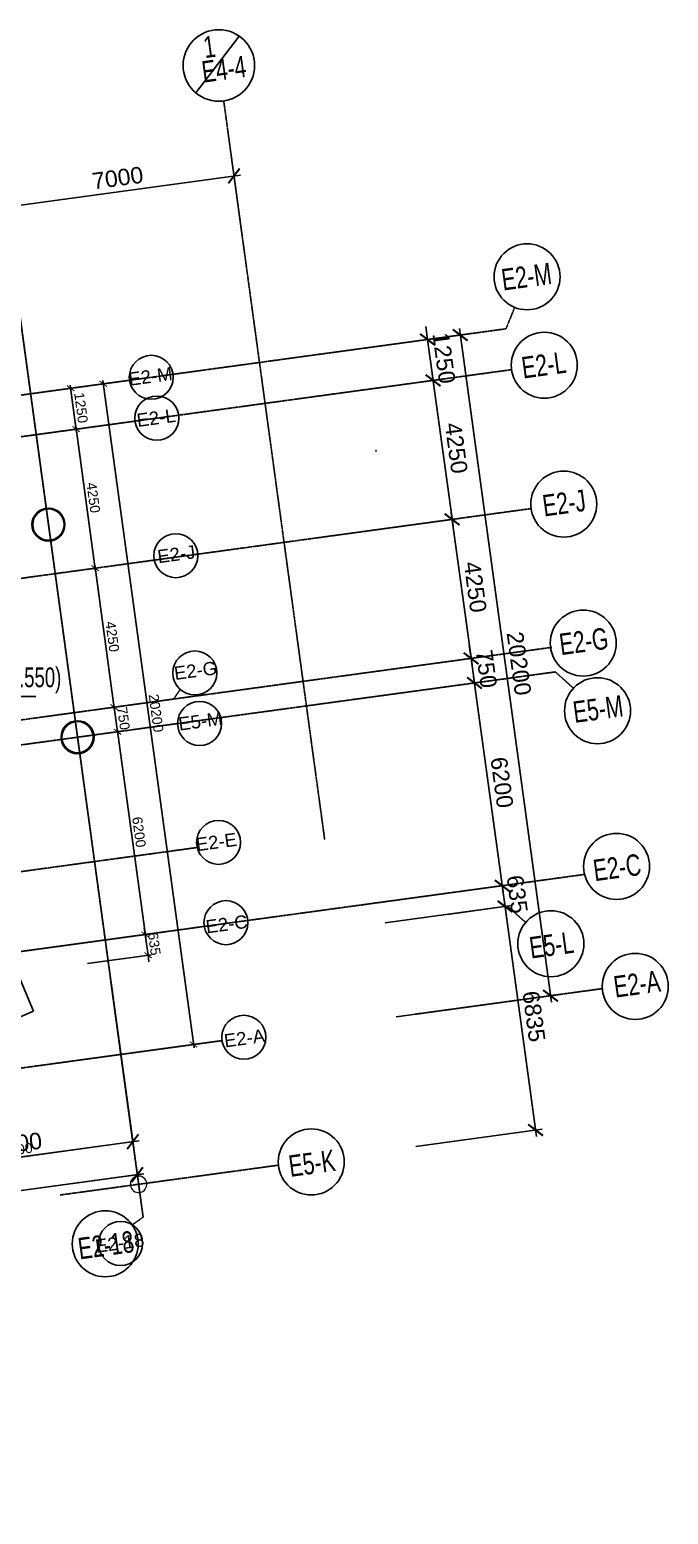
# Model space of a CAD drawing. Header units: millimetres. Extents: x -174040 to 151923, y -227569 to 142020.
# Drawn here: x -70155 to -50806, y 97045 to 142020 of the extents above; entities that cross this region are included whole.
import ezdxf
from ezdxf.enums import TextEntityAlignment as Align

# ---------------------------------------------------------------- set-up
doc = ezdxf.new("R2010")
doc.units = ezdxf.units.MM
doc.header["$LTSCALE"] = 5
doc.linetypes.add('E-RG-1F$0$$0$DOTE', pattern=[2.42, 2, -0.2, 0.02, -0.2])
doc.linetypes.add('E-RG-2F-300xp$0$$2$CENTER', pattern=[2, 1.25, -0.25, 0.25, -0.25])
for name, color, linetype in [('A—文字索引', 40, 'Continuous'), ('A—轴线、尺寸', 1, 'Continuous'), ('A—门窗', 135, 'Continuous'), ('E-COLS-F3$0$0S-COLS-HATCH', 8, 'Continuous'), ('E-COLS-F3$0$0S-COLS-HATCH-I', 8, 'Continuous'), ('E-COLS-F3$0$0S-COLS-LINE', 4, 'Continuous'), ('E-RG-2F-300xp$0$$0$0S-AXIS', 1, 'E-RG-2F-300xp$0$$2$CENTER'), ('I—平面—标高', 40, 'Continuous'), ('轴线100', 1, 'Continuous')]:
    doc.layers.add(name, color=color, linetype=linetype)
doc.layers.add('E2-RI-3F$0$A-GLAZ-CWMG', color=3, linetype='Continuous', lineweight=5)
doc.styles.add('ARIAL', font='arial.ttf')
doc.styles.add('XD2008', font='SIMYOU.TTF', dxfattribs={"width": 0.7})
doc.dimstyles.new('200', dxfattribs={"dimscale": 200, "dimtxt": 2.5, "dimasz": 2, "dimexe": 1, "dimexo": 1, "dimgap": 0.8, "dimtad": 1, "dimdec": 0, "dimdsep": 46, "dimtxsty": 'ARIAL', "dimblk1": 'ARCHTICK', "dimblk2": 'ARCHTICK', "dimsah": 1, "dimcen": -0.9, "dimdle": 1, "dimclrd": 256, "dimclre": 256, "dimclrt": 40, "dimaunit": 1, "dimadec": 0, "dimazin": 0, "dimtfac": 0.35, "dimtdec": 0, "dimtix": 1, "dimtmove": 2, "dimatfit": 3, "dimldrblk": 'ARCHTICK', "dimfxl": 0, "dimtvp": 0.8, "dimtolj": 1, "dimtzin": 0, "dimarcsym": 0})
doc.dimstyles.new('副本 100', dxfattribs={"dimscale": 100, "dimtxt": 2.5, "dimasz": 2, "dimexe": 1, "dimexo": 1, "dimgap": 0.8, "dimtad": 1, "dimdec": 0, "dimdsep": 46, "dimtxsty": 'ARIAL', "dimblk1": 'ARCHTICK', "dimblk2": 'ARCHTICK', "dimsah": 1, "dimcen": -0.9, "dimdle": 1, "dimclrd": 256, "dimclre": 256, "dimclrt": 40, "dimaunit": 1, "dimadec": 0, "dimazin": 0, "dimtfac": 0.35, "dimtdec": 0, "dimtix": 1, "dimtmove": 2, "dimatfit": 3, "dimldrblk": 'ARCHTICK', "dimfxl": 0, "dimtvp": 0.8, "dimtolj": 1, "dimtzin": 0, "dimarcsym": 0})

# ---------------------------------------------------------------- blocks, each defined once
blk = doc.blocks.new('_ArchTick')
at = {"color": 0, "linetype": 'ByBlock', "const_width": 0.15}
blk.add_lwpolyline([(-0.5, -0.5), (0.5, 0.5)], dxfattribs=at)
blk = doc.blocks.new('*D230')
at = {"layer": 'A—轴线、尺寸', "linetype": 'ByBlock', "lineweight": -2}
for p, q in [((-61558, 130899), (-57733, 131422)), ((-57959, 131593), (-57329, 126986)), ((-60983, 126688), (-57158, 127211))]:
    blk.add_line(p, q, dxfattribs=at)
at = {"layer": 'Defpoints', "color": 0, "linetype": 'ByBlock'}
for p in [(-61756, 130872), (-57356, 127184), (-61182, 126661)]:
    blk.add_point(p, dxfattribs=at)
at = {"layer": 'A—轴线、尺寸', "linetype": 'ByBlock', "lineweight": -2, "xscale": 400, "yscale": 400, "zscale": 400}
for p, rotation in [((-57932, 131395), 97.78333952134913), ((-57356, 127184), 277.7833395213491)]:
    blk.add_blockref('_ArchTick', p, dxfattribs=dict(at, rotation=rotation))
at = {"layer": 'A—轴线、尺寸', "color": 40, "linetype": 'ByBlock', "insert": (-57232, 129346), "char_height": 500, "attachment_point": 5, "rotation": 277.7833, "style": 'ARIAL'}
blk.add_mtext('\\A1;4250', dxfattribs=at)
blk = doc.blocks.new('*D231')
at = {"layer": 'A—轴线、尺寸', "linetype": 'ByBlock', "lineweight": -2}
for p, q in [((-56781, 122973), (-56835, 123370)), ((-60408, 122478), (-56582, 123000)), ((-56781, 122973), (-56679, 122230)), ((-60307, 121734), (-56481, 122257)), ((-56679, 122230), (-56625, 121834))]:
    blk.add_line(p, q, dxfattribs=at)
at = {"layer": 'Defpoints', "color": 0, "linetype": 'ByBlock'}
for p in [(-60606, 122450), (-56679, 122230), (-60505, 121707)]:
    blk.add_point(p, dxfattribs=at)
at = {"layer": 'A—轴线、尺寸', "linetype": 'ByBlock', "lineweight": -2, "xscale": 400, "yscale": 400, "zscale": 400}
for p, rotation in [((-56781, 122973), 277.7833395213491), ((-56679, 122230), 97.78333952134913)]:
    blk.add_blockref('_ArchTick', p, dxfattribs=dict(at, rotation=rotation))
at = {"layer": 'A—轴线、尺寸', "color": 40, "linetype": 'ByBlock', "insert": (-56318, 122658), "char_height": 500, "attachment_point": 5, "rotation": 277.7833, "style": 'ARIAL'}
blk.add_mtext('\\A1;750', dxfattribs=at)
blk = doc.blocks.new('*D232')
at = {"layer": 'A—轴线、尺寸', "linetype": 'ByBlock', "lineweight": -2}
for p, q in [((-56706, 122428), (-55812, 115889)), ((-60306, 121734), (-56481, 122257)), ((-59467, 115592), (-55641, 116114))]:
    blk.add_line(p, q, dxfattribs=at)
at = {"layer": 'Defpoints', "color": 0, "linetype": 'ByBlock'}
for p in [(-60504, 121707), (-55839, 116087), (-59665, 115564)]:
    blk.add_point(p, dxfattribs=at)
at = {"layer": 'A—轴线、尺寸', "linetype": 'ByBlock', "lineweight": -2, "xscale": 400, "yscale": 400, "zscale": 400}
for p, rotation in [((-56679, 122230), 97.78333952134913), ((-55839, 116087), 277.7833395213491)]:
    blk.add_blockref('_ArchTick', p, dxfattribs=dict(at, rotation=rotation))
at = {"layer": 'A—轴线、尺寸', "color": 40, "linetype": 'ByBlock', "insert": (-55848, 119215), "char_height": 500, "attachment_point": 5, "rotation": 277.7833, "style": 'ARIAL'}
blk.add_mtext('\\A1;6200', dxfattribs=at)
blk = doc.blocks.new('*D233')
at = {"layer": 'A—轴线、尺寸', "linetype": 'ByBlock', "lineweight": -2}
for p, q in [((-61782, 132130), (-56912, 132796)), ((-57137, 132967), (-54347, 112557)), ((-59047, 112116), (-54176, 112782))]:
    blk.add_line(p, q, dxfattribs=at)
at = {"layer": 'Defpoints', "color": 0, "linetype": 'ByBlock'}
for p in [(-61980, 132103), (-54375, 112755), (-59246, 112089)]:
    blk.add_point(p, dxfattribs=at)
at = {"layer": 'A—轴线、尺寸', "linetype": 'ByBlock', "lineweight": -2, "xscale": 400, "yscale": 400, "zscale": 400}
for p, rotation in [((-57110, 132769), 97.78333952134913), ((-54375, 112755), 277.7833395213491)]:
    blk.add_blockref('_ArchTick', p, dxfattribs=dict(at, rotation=rotation))
at = {"layer": 'A—轴线、尺寸', "color": 40, "linetype": 'ByBlock', "insert": (-55331, 122818), "char_height": 500, "attachment_point": 5, "rotation": 277.7833, "style": 'ARIAL'}
blk.add_mtext('\\A1;20200', dxfattribs=at)
blk = doc.blocks.new('*D270')
at = {"layer": 'A—轴线、尺寸', "linetype": 'ByBlock', "lineweight": -2}
for p, q in [((-67679, 113074), (-67004, 108133)), ((-74616, 112133), (-73939, 107185)), ((-74165, 107357), (-66833, 108359))]:
    blk.add_line(p, q, dxfattribs=at)
at = {"layer": 'Defpoints', "color": 0, "linetype": 'ByBlock'}
for p in [(-67706, 113272), (-74643, 112331), (-67031, 108332)]:
    blk.add_point(p, dxfattribs=at)
at = {"layer": 'A—轴线、尺寸', "linetype": 'ByBlock', "lineweight": -2, "xscale": 400, "yscale": 400, "zscale": 400}
for p, rotation in [((-67031, 108332), 7.783339573380966), ((-73966, 107384), 187.783339573381)]:
    blk.add_blockref('_ArchTick', p, dxfattribs=dict(at, rotation=rotation))
at = {"layer": 'A—轴线、尺寸', "color": 40, "linetype": 'ByBlock', "insert": (-70555, 108269), "char_height": 500, "attachment_point": 5, "rotation": 7.7833, "style": 'ARIAL'}
blk.add_mtext('\\A1;7000', dxfattribs=at)
blk = doc.blocks.new('*D272')
at = {"layer": 'A—轴线、尺寸', "linetype": 'ByBlock', "lineweight": -2}
for p, q in [((-67660, 112933), (-66868, 107136)), ((-136448, 97827), (-66696, 107361)), ((-137015, 103453), (-136223, 97656))]:
    blk.add_line(p, q, dxfattribs=at)
at = {"layer": 'Defpoints', "color": 0, "linetype": 'ByBlock'}
for p in [(-67687, 113132), (-66895, 107334), (-137042, 103652)]:
    blk.add_point(p, dxfattribs=at)
at = {"layer": 'A—轴线、尺寸', "linetype": 'ByBlock', "lineweight": -2, "xscale": 400, "yscale": 400, "zscale": 400}
for p, rotation in [((-66895, 107334), 7.783339573380966), ((-136250, 97854), 187.783339573381)]:
    blk.add_blockref('_ArchTick', p, dxfattribs=dict(at, rotation=rotation))
at = {"layer": 'A—轴线、尺寸', "color": 40, "linetype": 'ByBlock', "insert": (-101628, 103006), "char_height": 500, "attachment_point": 5, "rotation": 7.7833, "style": 'ARIAL'}
blk.add_mtext('\\A1;70000', dxfattribs=at)
blk = doc.blocks.new('*D277')
at = {"layer": 'A—轴线、尺寸', "linetype": 'ByBlock', "lineweight": -2}
for p, q in [((-63716, 135767), (-63992, 137788)), ((-71099, 136615), (-63767, 137617)), ((-70651, 134819), (-70928, 136841))]:
    blk.add_line(p, q, dxfattribs=at)
at = {"layer": 'Defpoints', "color": 0, "linetype": 'ByBlock'}
for p in [(-63965, 137590), (-63689, 135568), (-70624, 134621)]:
    blk.add_point(p, dxfattribs=at)
at = {"layer": 'A—轴线、尺寸', "linetype": 'ByBlock', "lineweight": -2, "xscale": 400, "yscale": 400, "zscale": 400}
for p, rotation in [((-63965, 137590), 7.780514694688327), ((-70901, 136642), 187.7805146946883)]:
    blk.add_blockref('_ArchTick', p, dxfattribs=dict(at, rotation=rotation))
at = {"layer": 'A—轴线、尺寸', "color": 40, "linetype": 'ByBlock', "insert": (-67489, 137528), "char_height": 500, "attachment_point": 5, "rotation": 7.7805, "style": 'ARIAL'}
blk.add_mtext('\\A1;7000', dxfattribs=at)
blk = doc.blocks.new('*D280')
at = {"layer": 'A—轴线、尺寸', "linetype": 'ByBlock', "lineweight": -2}
for p, q in [((-55780, 115657), (-54801, 108488)), ((-59380, 114963), (-55555, 115486)), ((-58455, 108191), (-54630, 108713))]:
    blk.add_line(p, q, dxfattribs=at)
at = {"layer": 'Defpoints', "color": 0, "linetype": 'ByBlock'}
for p in [(-59579, 114936), (-54828, 108686), (-58653, 108163)]:
    blk.add_point(p, dxfattribs=at)
at = {"layer": 'A—轴线、尺寸', "linetype": 'ByBlock', "lineweight": -2, "xscale": 400, "yscale": 400, "zscale": 400}
for p, rotation in [((-55753, 115459), 97.78333952134913), ((-54828, 108686), 277.7833395213491)]:
    blk.add_blockref('_ArchTick', p, dxfattribs=dict(at, rotation=rotation))
at = {"layer": 'A—轴线、尺寸', "color": 40, "linetype": 'ByBlock', "insert": (-54879, 112129), "char_height": 500, "attachment_point": 5, "rotation": 277.7833, "style": 'ARIAL'}
blk.add_mtext('\\A1;6835', dxfattribs=at)
blk = doc.blocks.new('*D283')
at = {"layer": 'A—轴线、尺寸', "linetype": 'ByBlock', "lineweight": -2}
for p, q in [((-58101, 132633), (-58155, 133030)), ((-59455, 132448), (-57903, 132660)), ((-58101, 132633), (-57932, 131395)), ((-58879, 131265), (-57733, 131422)), ((-57932, 131395), (-57877, 130999))]:
    blk.add_line(p, q, dxfattribs=at)
at = {"layer": 'Defpoints', "color": 0, "linetype": 'ByBlock'}
for p in [(-59653, 132421), (-57932, 131395), (-59077, 131238)]:
    blk.add_point(p, dxfattribs=at)
at = {"layer": 'A—轴线、尺寸', "linetype": 'ByBlock', "lineweight": -2, "xscale": 400, "yscale": 400, "zscale": 400}
for p, rotation in [((-58101, 132633), 277.7833395213491), ((-57932, 131395), 97.78333952134913)]:
    blk.add_blockref('_ArchTick', p, dxfattribs=dict(at, rotation=rotation))
at = {"layer": 'A—轴线、尺寸', "color": 40, "linetype": 'ByBlock', "insert": (-57605, 132070), "char_height": 500, "attachment_point": 5, "rotation": 277.7833, "style": 'ARIAL'}
blk.add_mtext('\\A1;1250', dxfattribs=at)
blk = doc.blocks.new('*D284')
at = {"layer": 'A—轴线、尺寸', "linetype": 'ByBlock', "lineweight": -2}
for p, q in [((-57578, 115850), (-55641, 116114)), ((-55839, 116087), (-55893, 116484)), ((-55839, 116087), (-55753, 115458)), ((-57492, 115220), (-55555, 115485)), ((-55753, 115458), (-55699, 115062))]:
    blk.add_line(p, q, dxfattribs=at)
at = {"layer": 'Defpoints', "color": 0, "linetype": 'ByBlock'}
for p in [(-57776, 115823), (-57690, 115193), (-55753, 115458)]:
    blk.add_point(p, dxfattribs=at)
at = {"layer": 'A—轴线、尺寸', "linetype": 'ByBlock', "lineweight": -2, "xscale": 400, "yscale": 400, "zscale": 400}
for p, rotation in [((-55839, 116087), 277.783339520224), ((-55753, 115458), 97.783339520224)]:
    blk.add_blockref('_ArchTick', p, dxfattribs=dict(at, rotation=rotation))
at = {"layer": 'A—轴线、尺寸', "color": 40, "linetype": 'ByBlock', "insert": (-55385, 115829), "char_height": 500, "attachment_point": 5, "rotation": 277.7833, "style": 'ARIAL'}
blk.add_mtext('\\A1;635', dxfattribs=at)
blk = doc.blocks.new('*D302')
at = {"layer": 'A—轴线、尺寸', "linetype": 'ByBlock', "lineweight": -2}
for p, q in [((-57383, 127382), (-56753, 122775)), ((-60983, 126688), (-57158, 127211)), ((-60408, 122478), (-56582, 123000))]:
    blk.add_line(p, q, dxfattribs=at)
at = {"layer": 'Defpoints', "color": 0, "linetype": 'ByBlock'}
for p in [(-61181, 126661), (-56781, 122973), (-60606, 122450)]:
    blk.add_point(p, dxfattribs=at)
at = {"layer": 'A—轴线、尺寸', "linetype": 'ByBlock', "lineweight": -2, "xscale": 400, "yscale": 400, "zscale": 400}
for p, rotation in [((-57356, 127184), 97.78333952134913), ((-56781, 122973), 277.7833395213491)]:
    blk.add_blockref('_ArchTick', p, dxfattribs=dict(at, rotation=rotation))
at = {"layer": 'A—轴线、尺寸', "color": 40, "linetype": 'ByBlock', "insert": (-56657, 125135), "char_height": 500, "attachment_point": 5, "rotation": 277.7833, "style": 'ARIAL'}
blk.add_mtext('\\A1;4250', dxfattribs=at)
blk = doc.blocks.new('XRE3')
at = {"layer": 'E-COLS-F3$0$0S-COLS-HATCH'}
h = blk.add_hatch(color=18, dxfattribs=at)
edge = h.paths.add_edge_path(flags=17)
edge.add_arc((11774192, -6082192), 475, 0, 360)
edge = h.paths.add_edge_path()
edge.add_arc((11774192, -6082192), 500, 0, 360)
h = blk.add_hatch(color=18, dxfattribs=at)
edge = h.paths.add_edge_path(flags=17)
edge.add_arc((11775073, -6088632), 475, 0, 360)
edge = h.paths.add_edge_path()
edge.add_arc((11775073, -6088632), 500, 0, 360)
at = {"layer": 'E-COLS-F3$0$0S-COLS-HATCH-I'}
h = blk.add_hatch(dxfattribs=at)
h.set_pattern_fill('ANSI31', color=256, scale=600, style=0)
h.set_pattern_definition([(45, (-203.14, 1486.18), (-53.0330086, 53.0330086), [])])
edge = h.paths.add_edge_path(flags=17)
edge.add_arc((11774192, -6082192), 475, 0, 360)
edge = h.paths.add_edge_path()
edge.add_arc((11774192, -6082192), 500, 0, 360)
h = blk.add_hatch(dxfattribs=at)
h.set_pattern_fill('ANSI31', color=256, scale=600, style=0)
h.set_pattern_definition([(45, (-270.855, 1981.575), (-53.0330086, 53.0330086), [])])
edge = h.paths.add_edge_path(flags=17)
edge.add_arc((11775073, -6088632), 475, 0, 360)
edge = h.paths.add_edge_path()
edge.add_arc((11775073, -6088632), 500, 0, 360)
at = {"layer": 'E-COLS-F3$0$0S-COLS-LINE', "color": 255}
for centre, radius in [((11774192, -6082192), 500), ((11774192, -6082192), 475), ((11775073, -6088632), 500), ((11775073, -6088632), 475)]:
    blk.add_circle(centre, radius, dxfattribs=at)
blk = doc.blocks.new('biaogao')
at = {"layer": 'I—平面—标高'}
blk.add_line((11716360, -6091840), (11717260, -6091840), dxfattribs=at)
for points in [[(11716360, -6091390), (11719252, -6091390)], [(11716360, -6091390), (11716810, -6091840)], [(11716810, -6091840), (11717260, -6091390)]]:
    blk.add_lwpolyline(points, dxfattribs=at)
at = {"layer": 'I—平面—标高', "style": 'XD2008', "width": 0.7, "flags": 8}
blk.add_attdef('%%p0.000(-0.100)', text='', height=600, dxfattribs=at).set_placement((11716840, -6091293), align=Align.BOTTOM_LEFT)
blk = doc.blocks.new('*D500')
at = {"layer": 'Defpoints', "color": 0, "linetype": 'ByBlock'}
for p in [(-189549, 130399), (-188974, 126188), (-188688, 126227)]:
    blk.add_point(p, dxfattribs=at)
at = {"layer": '轴线100', "linetype": 'ByBlock', "lineweight": -2}
for p, q in [((-189450, 130412), (-189165, 130451)), ((-189277, 130537), (-188675, 126128)), ((-188875, 126201), (-188589, 126240))]:
    blk.add_line(p, q, dxfattribs=at)
at = {"layer": '轴线100', "linetype": 'ByBlock', "lineweight": -2, "xscale": 200, "yscale": 200, "zscale": 200}
for p, rotation in [((-189264, 130438), 97.78333952134932), ((-188688, 126227), 277.7833395213493)]:
    blk.add_blockref('_ArchTick', p, dxfattribs=dict(at, rotation=rotation))
at = {"layer": '轴线100', "color": 40, "linetype": 'ByBlock', "insert": (-188745, 128364), "char_height": 300, "attachment_point": 5, "rotation": 277.7833, "style": 'ARIAL'}
blk.add_mtext('\\A1;4250', dxfattribs=at)
blk = doc.blocks.new('*D501')
at = {"layer": 'Defpoints', "color": 0, "linetype": 'ByBlock'}
for p in [(-188974, 126188), (-188399, 121977), (-188113, 122016)]:
    blk.add_point(p, dxfattribs=at)
at = {"layer": '轴线100', "linetype": 'ByBlock', "lineweight": -2}
for p, q in [((-188875, 126201), (-188589, 126240)), ((-188702, 126326), (-188099, 121917)), ((-188300, 121990), (-188014, 122029))]:
    blk.add_line(p, q, dxfattribs=at)
at = {"layer": '轴线100', "linetype": 'ByBlock', "lineweight": -2, "xscale": 200, "yscale": 200, "zscale": 200}
for p, rotation in [((-188688, 126227), 97.78333952134932), ((-188113, 122016), 277.7833395213493)]:
    blk.add_blockref('_ArchTick', p, dxfattribs=dict(at, rotation=rotation))
at = {"layer": '轴线100', "color": 40, "linetype": 'ByBlock', "insert": (-188169, 124153), "char_height": 300, "attachment_point": 5, "rotation": 277.7833, "style": 'ARIAL'}
blk.add_mtext('\\A1;4250', dxfattribs=at)
blk = doc.blocks.new('*D502')
at = {"layer": 'Defpoints', "color": 0, "linetype": 'ByBlock'}
for p in [(-188399, 121977), (-188297, 121233), (-188011, 121272)]:
    blk.add_point(p, dxfattribs=at)
at = {"layer": '轴线100', "linetype": 'ByBlock', "lineweight": -2}
for p, q in [((-188300, 121990), (-188014, 122029)), ((-188113, 122016), (-188140, 122214)), ((-188113, 122016), (-188011, 121272)), ((-188198, 121247), (-187912, 121286)), ((-188011, 121272), (-187984, 121074))]:
    blk.add_line(p, q, dxfattribs=at)
at = {"layer": '轴线100', "linetype": 'ByBlock', "lineweight": -2, "xscale": 200, "yscale": 200, "zscale": 200}
for p, rotation in [((-188113, 122016), 277.7833395213493), ((-188011, 121272), 97.78333952134932)]:
    blk.add_blockref('_ArchTick', p, dxfattribs=dict(at, rotation=rotation))
at = {"layer": '轴线100', "color": 40, "linetype": 'ByBlock', "insert": (-187831, 121676), "char_height": 300, "attachment_point": 5, "rotation": 277.7833, "style": 'ARIAL'}
blk.add_mtext('\\A1;750', dxfattribs=at)
blk = doc.blocks.new('*D503')
at = {"layer": 'Defpoints', "color": 0, "linetype": 'ByBlock'}
for p in [(-188297, 121233), (-187171, 115130), (-190997, 114607)]:
    blk.add_point(p, dxfattribs=at)
at = {"layer": '轴线100', "linetype": 'ByBlock', "lineweight": -2}
for p, q in [((-188198, 121247), (-187912, 121286)), ((-188025, 121372), (-187158, 115031)), ((-190898, 114621), (-187072, 115143))]:
    blk.add_line(p, q, dxfattribs=at)
at = {"layer": '轴线100', "linetype": 'ByBlock', "lineweight": -2, "xscale": 200, "yscale": 200, "zscale": 200}
for p, rotation in [((-188011, 121272), 97.78333952134932), ((-187171, 115130), 277.7833395213493)]:
    blk.add_blockref('_ArchTick', p, dxfattribs=dict(at, rotation=rotation))
at = {"layer": '轴线100', "color": 40, "linetype": 'ByBlock', "insert": (-187360, 118233), "char_height": 300, "attachment_point": 5, "rotation": 277.7833, "style": 'ARIAL'}
blk.add_mtext('\\A1;6200', dxfattribs=at)
blk = doc.blocks.new('*D504')
at = {"layer": 'Defpoints', "color": 0, "linetype": 'ByBlock'}
for p in [(-189772, 131630), (-185707, 111798), (-190578, 111132)]:
    blk.add_point(p, dxfattribs=at)
at = {"layer": '轴线100', "linetype": 'ByBlock', "lineweight": -2}
for p, q in [((-189673, 131643), (-188343, 131825)), ((-188456, 131911), (-185693, 111699)), ((-190479, 111145), (-185608, 111811))]:
    blk.add_line(p, q, dxfattribs=at)
at = {"layer": '轴线100', "linetype": 'ByBlock', "lineweight": -2, "xscale": 200, "yscale": 200, "zscale": 200}
for p, rotation in [((-188442, 131811), 97.78333952134932), ((-185707, 111798), 277.7833395213493)]:
    blk.add_blockref('_ArchTick', p, dxfattribs=dict(at, rotation=rotation))
at = {"layer": '轴线100', "color": 40, "linetype": 'ByBlock', "insert": (-186843, 121836), "char_height": 300, "attachment_point": 5, "rotation": 277.7833, "style": 'ARIAL'}
blk.add_mtext('\\A1;20200', dxfattribs=at)
blk = doc.blocks.new('*D541')
at = {"layer": 'Defpoints', "color": 0, "linetype": 'ByBlock'}
for p in [(-188224, 113793), (-195160, 112851), (-187548, 108852)]:
    blk.add_point(p, dxfattribs=at)
at = {"layer": '轴线100', "linetype": 'ByBlock', "lineweight": -2}
for p, q in [((-188210, 113693), (-187535, 108753)), ((-195147, 112752), (-194470, 107805)), ((-194583, 107890), (-187449, 108865))]:
    blk.add_line(p, q, dxfattribs=at)
at = {"layer": '轴线100', "linetype": 'ByBlock', "lineweight": -2, "xscale": 200, "yscale": 200, "zscale": 200}
for p, rotation in [((-187548, 108852), 7.783339565832659), ((-194484, 107904), 187.7833395658326)]:
    blk.add_blockref('_ArchTick', p, dxfattribs=dict(at, rotation=rotation))
at = {"layer": '轴线100', "color": 40, "linetype": 'ByBlock', "insert": (-191048, 108609), "char_height": 300, "attachment_point": 5, "rotation": 7.7833, "style": 'ARIAL'}
blk.add_mtext('\\A1;7000', dxfattribs=at)
blk = doc.blocks.new('*D543')
at = {"layer": 'Defpoints', "color": 0, "linetype": 'ByBlock'}
for p in [(-188204, 113652), (-187412, 107854), (-257559, 104172)]:
    blk.add_point(p, dxfattribs=at)
at = {"layer": '轴线100', "linetype": 'ByBlock', "lineweight": -2}
for p, q in [((-188191, 113553), (-187398, 107755)), ((-256866, 98361), (-187313, 107868)), ((-257546, 104073), (-256754, 98275))]:
    blk.add_line(p, q, dxfattribs=at)
at = {"layer": '轴线100', "linetype": 'ByBlock', "lineweight": -2, "xscale": 200, "yscale": 200, "zscale": 200}
for p, rotation in [((-187412, 107854), 7.783339565832659), ((-256767, 98374), 187.7833395658326)]:
    blk.add_blockref('_ArchTick', p, dxfattribs=dict(at, rotation=rotation))
at = {"layer": '轴线100', "color": 40, "linetype": 'ByBlock', "insert": (-222121, 103345), "char_height": 300, "attachment_point": 5, "rotation": 7.7833, "style": 'ARIAL'}
blk.add_mtext('\\A1;70000', dxfattribs=at)
blk = doc.blocks.new('*D553')
at = {"layer": 'Defpoints', "color": 0, "linetype": 'ByBlock'}
for p in [(-190985, 131464), (-189264, 130438), (-190410, 130281)]:
    blk.add_point(p, dxfattribs=at)
at = {"layer": '轴线100', "linetype": 'ByBlock', "lineweight": -2}
for p, q in [((-190886, 131477), (-189334, 131689)), ((-189447, 131775), (-189250, 130338)), ((-190311, 130294), (-189165, 130451))]:
    blk.add_line(p, q, dxfattribs=at)
at = {"layer": '轴线100', "linetype": 'ByBlock', "lineweight": -2, "xscale": 200, "yscale": 200, "zscale": 200}
for p, rotation in [((-189433, 131676), 97.78333952134932), ((-189264, 130438), 277.7833395213493)]:
    blk.add_blockref('_ArchTick', p, dxfattribs=dict(at, rotation=rotation))
at = {"layer": '轴线100', "color": 40, "linetype": 'ByBlock', "insert": (-189117, 131088), "char_height": 300, "attachment_point": 5, "rotation": 277.7833, "style": 'ARIAL'}
blk.add_mtext('\\A1;1250', dxfattribs=at)
blk = doc.blocks.new('*D554')
at = {"layer": 'Defpoints', "color": 0, "linetype": 'ByBlock'}
for p in [(-189108, 114865), (-187085, 114501), (-189022, 114236)]:
    blk.add_point(p, dxfattribs=at)
at = {"layer": '轴线100', "linetype": 'ByBlock', "lineweight": -2}
for p, q in [((-189009, 114879), (-187072, 115143)), ((-187171, 115130), (-187199, 115328)), ((-187171, 115130), (-187085, 114501)), ((-188923, 114249), (-186986, 114514)), ((-187085, 114501), (-187058, 114302))]:
    blk.add_line(p, q, dxfattribs=at)
at = {"layer": '轴线100', "linetype": 'ByBlock', "lineweight": -2, "xscale": 200, "yscale": 200, "zscale": 200}
for p, rotation in [((-187171, 115130), 277.7833395210563), ((-187085, 114501), 97.7833395210563)]:
    blk.add_blockref('_ArchTick', p, dxfattribs=dict(at, rotation=rotation))
at = {"layer": '轴线100', "color": 40, "linetype": 'ByBlock', "insert": (-186897, 114847), "char_height": 300, "attachment_point": 5, "rotation": 277.7833, "style": 'ARIAL'}
blk.add_mtext('\\A1;635', dxfattribs=at)
blk = doc.blocks.new('A$C1C9D1350')
at = {"layer": '轴线100', "linetype": 'ByBlock'}
blk.add_line((-191728.7, 139435.5), (-187235.9, 106566.4), dxfattribs=at)
at = {"layer": '轴线100', "linetype": 'E-RG-1F$0$$0$DOTE'}
for p, q in [((-187649.8, 131919.8), (-292566.8, 117579.1)), ((-187480.5, 130681.3), (-255719.5, 121354)), ((-186896.5, 126471.6), (-255143.9, 117143.2)), ((-186312.4, 122262), (-186110.6, 122553.8)), ((-186312.4, 122262), (-262494.6, 111848.9)), ((-196159, 120159.2), (-186191, 121520.6)), ((-185597.9, 117765.2), (-264888.7, 106927.2)), ((-185383.6, 115374.3), (-264674.4, 104536.3)), ((-184843.5, 111915.6), (-289831.2, 97565.2)), ((-184909.6, 111906.5), (-189807.4, 111237.1)), ((-187565.5, 106334.4), (-187235.9, 106566.4))]:
    blk.add_line(p, q, dxfattribs=at)
at = {"layer": '轴线100', "linetype": 'ByBlock'}
for centre in [(-186989.3, 132010), (-186820, 130771.6), (-186243.4, 126605.8), (-185668.9, 123053.2), (-185524.3, 121520.5), (-184949.8, 117921.5), (-184726.8, 115488.4), (-184184.5, 112016), (-187918.8, 105769.1)]:
    blk.add_circle(centre, 666.7, dxfattribs=at)
at = {"layer": '轴线100', "color": 40, "style": 'ARIAL'}
for s, p in [('E2-M', (-187012.6, 132040)), ('E2-L', (-186842.7, 130782.1)), ('E2-J', (-186230.3, 126652.1)), ('E2-G', (-185647.9, 123126)), ('E5-M', (-185503.3, 121593.3)), ('E2-E', (-185015.7, 117933.5)), ('E2-C', (-184705.4, 115445.7)), ('E2-A', (-184165.3, 111989)), ('E2-18', (-187943.7, 105784.9))]:
    blk.add_text(s, height=400, rotation=7.78334, dxfattribs=at).set_placement(p, align=Align.MIDDLE_CENTER)
at = {"layer": '轴线100', "linetype": 'ByBlock'}
for base, p1, p2, angle, picture, middle in [((-185706.7, 111797.6), (-189772.4, 131629.7), (-190577.8, 111131.8), 97.78334, '*D504', (-186843.5, 121836.1)), ((-189263.8, 130437.6), (-190985.1, 131463.7), (-190409.6, 130280.9), 97.78334, '*D553', (-189117.4, 131088.3)), ((-188688.3, 126226.7), (-189549, 130398.6), (-188974.1, 126187.7), 97.78334, '*D500', (-188745, 128363.7)), ((-188112.7, 122015.9), (-188974.1, 126187.7), (-188398.6, 121976.8), 97.78334, '*D501', (-188169.5, 124152.9)), ((-188011.1, 121272.5), (-188398.6, 121976.8), (-188297.5, 121233.3), 97.78334, '*D502', (-187830.9, 121675.7)), ((-187171.5, 115129.9), (-188297, 121233.4), (-190996.9, 114607), 97.78334, '*D503', (-187360.3, 118232.8)), ((-187548.2, 108851.8), (-195160, 112851.2), (-188223.5, 113792.6), 7.78334, '*D541', (-191047.6, 108608.8)), ((-187412, 107854.4), (-257559.5, 104171.8), (-188204.4, 113651.7), 7.78334, '*D543', (-222121.1, 103345.5))]:
    dim = blk.add_linear_dim(base=base, p1=p1, p2=p2, angle=angle, dimstyle='副本 100', override={"dimtxt": 3}, dxfattribs=at)
    dim.commit()
    dim.dimension.update_dxf_attribs({"geometry": picture, "text_midpoint": middle})
dim = blk.add_aligned_dim(p1=(-189108.2, 114865.2), p2=(-189022.2, 114235.8), distance=1954.8, dimstyle='副本 100', override={"dimtxt": 3}, dxfattribs=at)
dim.commit()
dim.dimension.update_dxf_attribs({"geometry": '*D554', "text_midpoint": (-186897.3, 114846.8)})

msp = doc.modelspace()

# ---------------------------------------------------------------- linework, layer by layer
at = {"layer": 'A—轴线、尺寸', "linetype": 'ByBlock'}
msp.add_line((-63806.9, 141828.1), (-65117.5, 140105.6), dxfattribs=at)
at = {"layer": 'A—轴线、尺寸', "linetype": 'E-RG-1F$0$$0$DOTE'}
for p, q in [((-64276.1, 139865.3), (-61217.6, 117489.5)), ((-71211.6, 138917.3), (-66718.6, 106046.2)), ((-55727.7, 132958.6), (-129079.9, 122932.3)), ((-55553.3, 131720.8), (-79150.4, 128495.4)), ((-54945.5, 127514.4), (-67401.2, 125811.8)), ((-54337.6, 123307.9), (-66825.5, 121601)), ((-66723.8, 120857.5), (-54230.2, 122564.6)), ((-53343.6, 116429.2), (-74802, 113496.1)), ((-55678.7, 115467.9), (-55129.2, 114975.2)), ((-52803.5, 112969.8), (-58475.2, 112194.5)), ((-69226.9, 106718.3), (-62617.6, 107621.4)), ((-67048.1, 105814.3), (-66718.6, 106046.2))]:
    msp.add_line(p, q, dxfattribs=at)
at = {"layer": 'A—轴线、尺寸', "linetype": 'ByBlock'}
for centre, radius in [((-64422.6, 140936.7), 1083.3), ((-55085.3, 134533.5), 1000), ((-54562.6, 131856.2), 1000), ((-53973, 127647.2), 1000), ((-53382.6, 123438.4), 1000), ((-52951, 121388.1), 1000), ((-52374, 116674.1), 1000), ((-54365.2, 114329.9), 1000), ((-51805.9, 113038.5), 1000), ((-61622.5, 107720), 1000), ((-67865.9, 105238.7), 1000)]:
    msp.add_circle(centre, radius, dxfattribs=at)
at = {"layer": 'A—门窗', "color": 8}
for p in [(-73540.1, 120622.2), (-82396.4, 107094.5)]:
    msp.add_line(p, (-70038.3, 112285.1), dxfattribs=at)
at = {"layer": 'E-RG-2F-300xp$0$$0$0S-AXIS', "linetype": 'E-RG-2F-300xp$0$$2$CENTER'}
for p, q in [((-55723, 132958.5), (-55460.6, 133606.6)), ((-54230.5, 122564.9), (-53680.6, 122072)), ((-55678.7, 115467.9), (-55129.2, 114975.3))]:
    msp.add_line(p, q, dxfattribs=at)
at = {"layer": 'E2-RI-3F$0$A-GLAZ-CWMG', "color": 8}
msp.add_line((-59652.6, 129231.9), (-59660.7, 129291.3), dxfattribs=at)
for start, end in [(7.78051, 187.78051), (187.78051, 7.78051)]:
    msp.add_arc((-66855.6, 107042), 250, start, end, dxfattribs=at)

# ---------------------------------------------------------------- block references
at = {"layer": 'A—门窗'}
msp.add_blockref('XRE3', (-11843778.7, 6209218.7), dxfattribs=at)
ref = msp.add_blockref('biaogao', (-11789221.1, 6213212.7), dxfattribs=at)
ref.add_attrib('%%p0.000(-0.100)', '9.585(9.550)', dxfattribs={"layer": 'I—平面—标高', "height": 600, "style": 'XD2008', "width": 0.7}).set_placement((-72381.4, 121919.9), align=Align.BOTTOM_LEFT)
at = {"layer": '轴线100'}
msp.add_blockref('A$C1C9D1350', (120517.4, -520.6), dxfattribs=at)

# ---------------------------------------------------------------- texts
at = {"layer": 'A—文字索引', "style": 'ARIAL', "width": 0.7}
for s, p in [('1', (-64711, 141503.2)), ('E4-4', (-64270.2, 140826.8)), ('E2-M', (-55102.4, 134541.4)), ('E2-L', (-54579.6, 131864.1)), ('E2-J', (-53963.1, 127681.9)), ('E2-G', (-53366.8, 123493)), ('E5-M', (-52935.2, 121442.7)), ('E2-C', (-52358, 116642.1)), ('E5-L', (-54344.4, 114292.5)), ('E2-A', (-51755, 113113)), ('E5-K', (-61601.6, 107682.5)), ('E2-18', (-67845, 105201.2))]:
    msp.add_text(s, height=650, rotation=7.78334, dxfattribs=at).set_placement(p, align=Align.MIDDLE_CENTER)

# ---------------------------------------------------------------- dimensions: what is measured, and where the dimension line sits
at = {"layer": 'A—轴线、尺寸', "linetype": 'ByBlock'}
for p1, p2, distance, picture, middle in [((-70624.3, 134620.8), (-63688.6, 135568.4), 2040.5, '*D277', (-67488.9, 137527.8)), ((-57776, 115822.6), (-57690, 115193.2), 1954.8, '*D284', (-55384.6, 115828.9))]:
    dim = msp.add_aligned_dim(p1=p1, p2=p2, distance=distance, dimstyle='200', dxfattribs=at)
    dim.commit()
    dim.dimension.update_dxf_attribs({"geometry": picture, "text_midpoint": middle})
for base, p1, p2, angle, picture, middle in [((-54374.5, 112755), (-61979.8, 132103.3), (-59245.6, 112089.2), 97.78334, '*D233', (-55330.9, 122818.2)), ((-57931.6, 131395), (-59652.9, 132421.1), (-59077.4, 131238.4), 97.78334, '*D283', (-57604.8, 132070.4)), ((-57356.1, 127184.2), (-61756.4, 130872.2), (-61181.5, 126661.3), 97.78334, '*D230', (-57232.4, 129345.8)), ((-56780.5, 122973.3), (-61180.8, 126661.4), (-60606, 122450.4), 97.78334, '*D302', (-56656.8, 125135)), ((-56678.9, 122229.9), (-60606, 122450.4), (-60504.9, 121706.9), 97.78334, '*D231', (-56318.2, 122657.9)), ((-55839.3, 116087.3), (-60504.3, 121707), (-59664.7, 115564.5), 97.78334, '*D232', (-55847.6, 119214.9)), ((-54827.7, 108686.4), (-59578.6, 114935.8), (-58652.9, 108163.5), 97.78334, '*D280', (-54878.9, 112128.8)), ((-66894.6, 107334.3), (-137042.1, 103651.6), (-67687, 113131.5), 7.78334, '*D272', (-101628.4, 103005.8)), ((-67030.9, 108331.7), (-74642.7, 112331), (-67706.2, 113272.4), 7.78334, '*D270', (-70554.9, 108269.1))]:
    dim = msp.add_linear_dim(base=base, p1=p1, p2=p2, angle=angle, dimstyle='200', dxfattribs=at)
    dim.commit()
    dim.dimension.update_dxf_attribs({"geometry": picture, "text_midpoint": middle})

doc.saveas('drawing.dxf')
